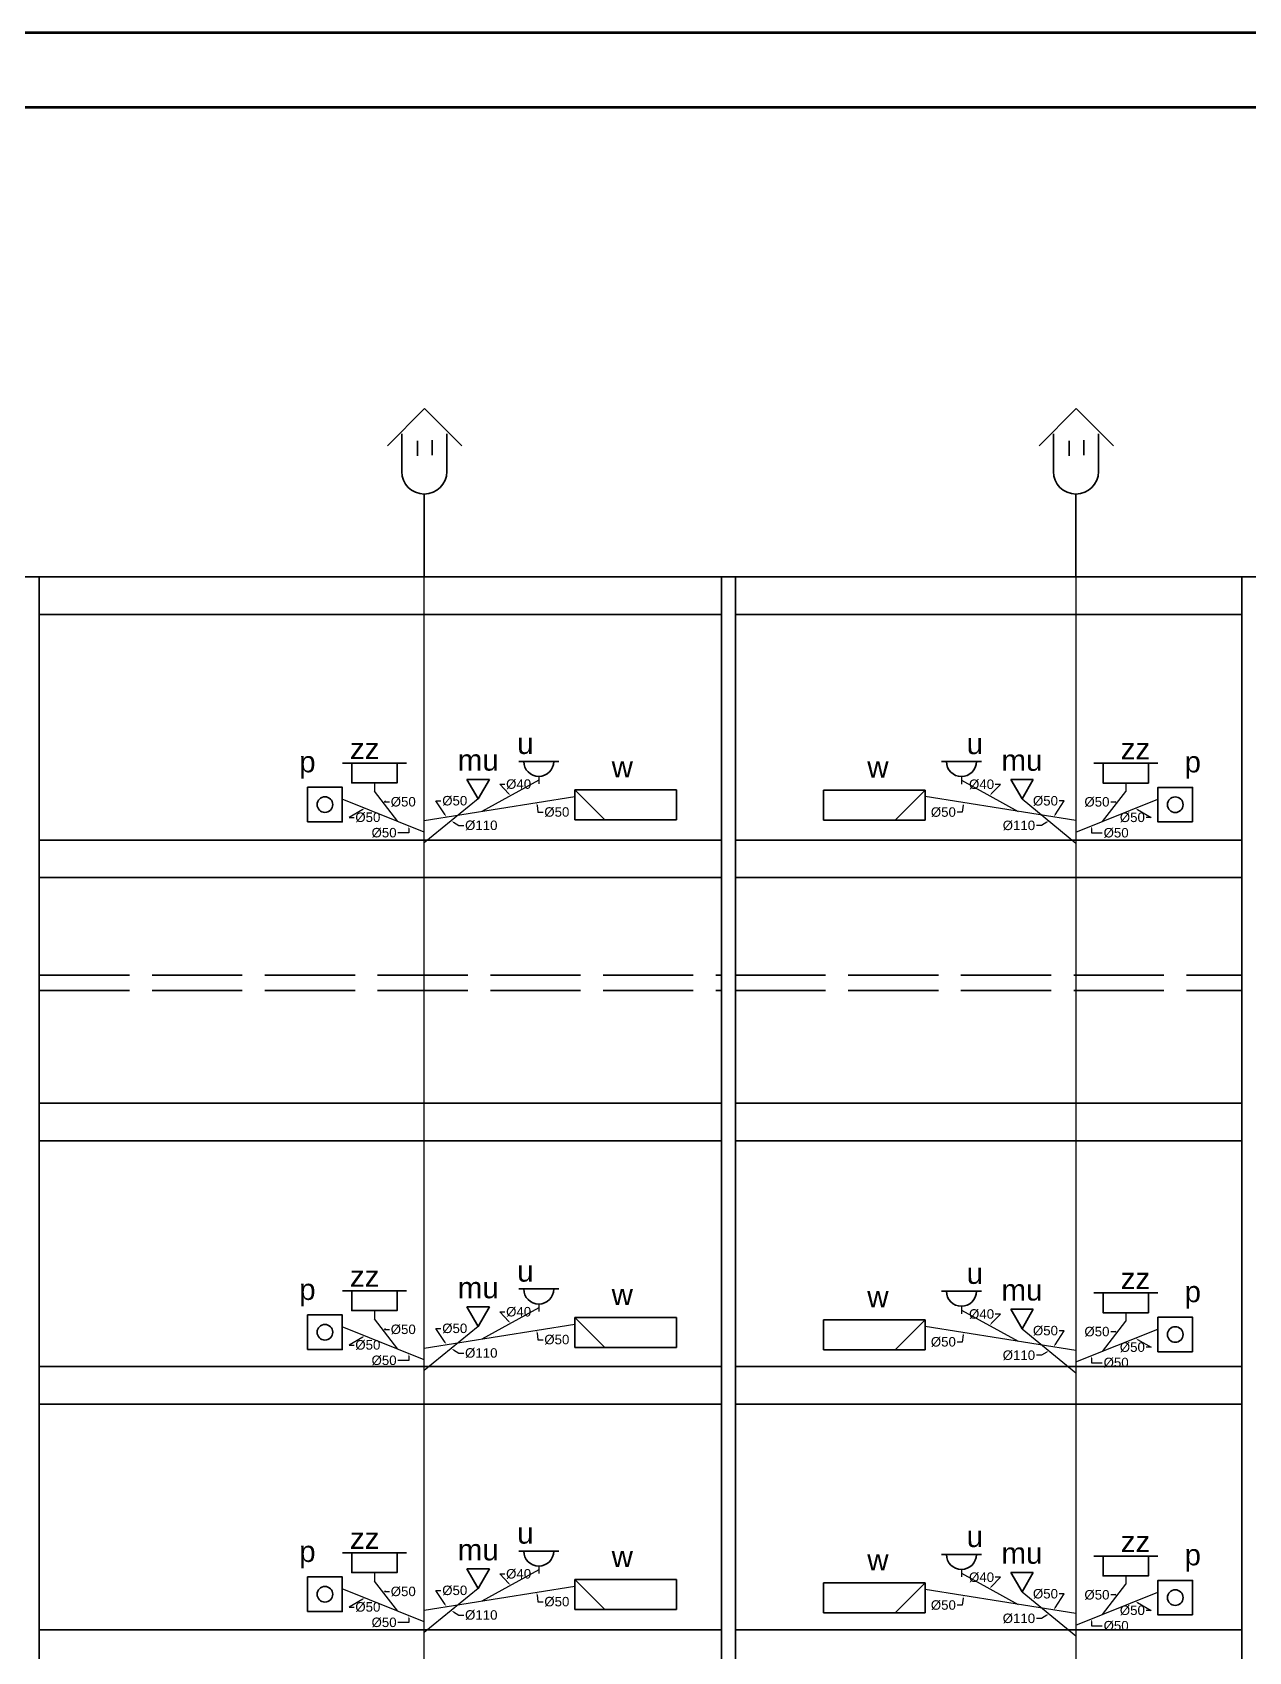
# Model space of a CAD drawing. Header units: millimetres. Extents: x 135 to 13042, y 991 to 8969.
# Drawn here: x 2592.5 to 2754.3, y 1195.7 to 1411 of the extents above; entities that cross this region are included whole.
import ezdxf
from ezdxf import colors
from ezdxf.entities.mleader import LeaderData, LeaderLine
from ezdxf.math import Vec2, Vec3

# ---------------------------------------------------------------- set-up
doc = ezdxf.new("R2010")
doc.units = ezdxf.units.MM
doc.linetypes.add('ACAD_ISO02W100', pattern=[15, 12, -3])
doc.layers.add('kanalizacja', color=7, linetype='Continuous', true_color=0xb06239)
doc.styles.add('numery działek', font='arial.ttf', dxfattribs={"height": 15})
doc.styles.get("Standard").update_dxf_attribs({"font": 'arial.ttf'})

msp = doc.modelspace()

# ---------------------------------------------------------------- linework, layer by layer
at = {"linetype": 'ByBlock', "lineweight": 70}
msp.add_line((3261.23, 1400.99), (2191.23, 1400.99), dxfattribs=at)
at = {"linetype": 'ByBlock', "lineweight": 35}
for p, q in [((2639.69, 1356.03), (2644.64, 1360.98)), ((2644.64, 1360.98), (2649.59, 1356.03)), ((2726.38, 1356.03), (2731.32, 1360.98)), ((2731.32, 1360.98), (2736.27, 1356.03)), ((2641.59, 1352.6), (2641.59, 1357.6)), ((2643.69, 1356.7), (2643.69, 1354.68)), ((2645.65, 1356.75), (2645.65, 1354.76)), ((2647.59, 1352.6), (2647.59, 1357.6)), ((2728.28, 1352.6), (2728.28, 1357.6)), ((2730.38, 1356.7), (2730.38, 1354.68)), ((2732.34, 1356.75), (2732.34, 1354.76)), ((2734.28, 1352.6), (2734.28, 1357.6)), ((2644.59, 1338.6), (2644.59, 1349.6)), ((2731.28, 1338.6), (2731.28, 1349.6)), ((2684.13, 1102.75), (2684.13, 1338.6)), ((2753.33, 1102.75), (2753.33, 1338.6)), ((2678.15, 1236.11), (2678.15, 1240.11)), ((2678.15, 1201.26), (2678.15, 1205.26))]:
    msp.add_line(p, q, dxfattribs=at)
at = {"lineweight": 35}
for p, q in [((2325.14, 1338.6), (3211.55, 1338.6)), ((2593.38, 1333.6), (2684.13, 1333.6)), ((2685.98, 1333.6), (2753.33, 1333.6)), ((2634.95, 1313.83), (2633.7, 1313.83)), ((2640.97, 1313.83), (2642.22, 1313.83)), ((2662.49, 1314.06), (2657.16, 1314.06)), ((2713.38, 1314.04), (2718.71, 1314.04)), ((2734.9, 1313.82), (2733.65, 1313.82)), ((2740.92, 1313.82), (2742.17, 1313.82)), ((2653.26, 1311.67), (2650.26, 1311.67)), ((2650.26, 1311.67), (2651.76, 1309.07)), ((2651.76, 1309.07), (2653.26, 1311.67)), ((2722.61, 1311.66), (2725.61, 1311.66)), ((2724.11, 1309.06), (2722.61, 1311.66)), ((2725.61, 1311.66), (2724.11, 1309.06)), ((2664.62, 1306.27), (2664.62, 1310.27)), ((2664.62, 1310.27), (2678.15, 1310.27)), ((2664.62, 1310.27), (2668.62, 1306.27)), ((2678.15, 1310.27), (2678.15, 1306.27)), ((2711.24, 1310.25), (2697.72, 1310.25)), ((2697.72, 1310.25), (2697.72, 1306.25)), ((2711.24, 1310.25), (2707.24, 1306.25)), ((2711.24, 1306.25), (2711.24, 1310.25)), ((2678.15, 1306.27), (2664.62, 1306.27)), ((2697.72, 1306.25), (2711.24, 1306.25)), ((2593.38, 1303.6), (2684.13, 1303.6)), ((2685.98, 1303.6), (2753.33, 1303.6)), ((2593.38, 1298.6), (2684.13, 1298.6)), ((2685.98, 1298.6), (2753.33, 1298.6)), ((2593.38, 1268.6), (2684.13, 1268.6)), ((2685.98, 1268.6), (2753.33, 1268.6)), ((2593.38, 1263.6), (2684.13, 1263.6)), ((2685.98, 1263.6), (2753.33, 1263.6)), ((2634.95, 1243.67), (2633.7, 1243.67)), ((2640.97, 1243.67), (2642.22, 1243.67)), ((2662.49, 1243.9), (2657.16, 1243.9)), ((2713.38, 1243.6), (2718.71, 1243.6)), ((2734.9, 1243.37), (2733.65, 1243.37)), ((2740.92, 1243.37), (2742.17, 1243.37)), ((2653.26, 1241.51), (2650.26, 1241.51)), ((2650.26, 1241.51), (2651.76, 1238.91)), ((2651.76, 1238.91), (2653.26, 1241.51)), ((2722.61, 1241.21), (2725.61, 1241.21)), ((2724.11, 1238.62), (2722.61, 1241.21)), ((2725.61, 1241.21), (2724.11, 1238.62)), ((2664.62, 1236.11), (2664.62, 1240.11)), ((2664.62, 1240.11), (2678.15, 1240.11)), ((2664.62, 1240.11), (2668.62, 1236.11)), ((2711.24, 1239.81), (2697.72, 1239.81)), ((2697.72, 1239.81), (2697.72, 1235.81)), ((2711.24, 1239.81), (2707.24, 1235.81)), ((2711.24, 1235.81), (2711.24, 1239.81)), ((2678.15, 1236.11), (2664.62, 1236.11)), ((2697.72, 1235.81), (2711.24, 1235.81)), ((2593.38, 1233.6), (2684.13, 1233.6)), ((2685.98, 1233.6), (2753.33, 1233.6)), ((2593.38, 1228.6), (2684.13, 1228.6)), ((2685.98, 1228.6), (2753.33, 1228.6)), ((2634.95, 1208.83), (2633.7, 1208.83)), ((2640.97, 1208.83), (2642.22, 1208.83)), ((2662.49, 1209.05), (2657.16, 1209.05)), ((2713.38, 1208.61), (2718.71, 1208.61)), ((2734.9, 1208.38), (2733.65, 1208.38)), ((2740.92, 1208.38), (2742.17, 1208.38)), ((2653.26, 1206.67), (2650.26, 1206.67)), ((2650.26, 1206.67), (2651.76, 1204.07)), ((2651.76, 1204.07), (2653.26, 1206.67)), ((2722.61, 1206.22), (2725.61, 1206.22)), ((2724.11, 1203.62), (2722.61, 1206.22)), ((2725.61, 1206.22), (2724.11, 1203.62)), ((2664.62, 1201.26), (2664.62, 1205.26)), ((2664.62, 1205.26), (2678.15, 1205.26)), ((2664.62, 1205.26), (2668.62, 1201.26)), ((2711.24, 1204.82), (2697.72, 1204.82)), ((2697.72, 1204.82), (2697.72, 1200.82)), ((2711.24, 1204.82), (2707.24, 1200.82)), ((2711.24, 1200.82), (2711.24, 1204.82)), ((2678.15, 1201.26), (2664.62, 1201.26)), ((2697.72, 1200.82), (2711.24, 1200.82)), ((2593.38, 1198.6), (2684.13, 1198.6)), ((2685.98, 1198.6), (2753.33, 1198.6))]:
    msp.add_line(p, q, dxfattribs=at)
at = {"linetype": 'ACAD_ISO02W100', "lineweight": 35}
for p, q in [((2593.38, 1285.65), (2684.13, 1285.65)), ((2685.98, 1285.65), (2753.33, 1285.65)), ((2593.38, 1283.6), (2684.13, 1283.6)), ((2685.98, 1283.6), (2753.33, 1283.6))]:
    msp.add_line(p, q, dxfattribs=at)
at = {"linetype": 'ByBlock', "lineweight": 70}
msp.add_lwpolyline([(2171.23, 990.99), (2171.23, 1410.99), (3271.23, 1410.99), (3271.23, 990.99), (2171.23, 990.99)], dxfattribs=at)
at = {"lineweight": 35}
for points in [[(2593.38, 1102.75), (2593.38, 1193.6), (2593.38, 1198.6), (2593.38, 1228.6), (2593.38, 1233.6), (2593.38, 1263.6), (2593.38, 1268.6), (2593.38, 1298.6), (2593.38, 1303.6), (2593.38, 1333.6), (2593.38, 1338.6)], [(2685.98, 1102.75), (2685.98, 1193.6), (2685.98, 1198.6), (2685.98, 1228.6), (2685.98, 1233.6), (2685.98, 1263.6), (2685.98, 1268.6), (2685.98, 1298.6), (2685.98, 1303.6), (2685.98, 1333.6), (2685.98, 1338.6)]]:
    msp.add_lwpolyline(points, dxfattribs=at)
for points in [[(2640.97, 1313.83), (2634.95, 1313.83), (2634.95, 1311.2), (2640.97, 1311.2)], [(2734.9, 1313.82), (2740.92, 1313.82), (2740.92, 1311.18), (2734.9, 1311.18)], [(2629.08, 1306.01), (2633.68, 1306.01), (2633.68, 1310.61), (2629.08, 1310.61)], [(2746.79, 1306), (2742.19, 1306), (2742.19, 1310.59), (2746.79, 1310.59)], [(2640.97, 1243.67), (2634.95, 1243.67), (2634.95, 1241.04), (2640.97, 1241.04)], [(2734.9, 1243.37), (2740.92, 1243.37), (2740.92, 1240.74), (2734.9, 1240.74)], [(2629.08, 1235.85), (2633.68, 1235.85), (2633.68, 1240.45), (2629.08, 1240.45)], [(2746.79, 1235.56), (2742.19, 1235.56), (2742.19, 1240.15), (2746.79, 1240.15)], [(2640.97, 1208.83), (2634.95, 1208.83), (2634.95, 1206.2), (2640.97, 1206.2)], [(2734.9, 1208.38), (2740.92, 1208.38), (2740.92, 1205.75), (2734.9, 1205.75)], [(2629.08, 1201.01), (2633.68, 1201.01), (2633.68, 1205.61), (2629.08, 1205.61)], [(2746.79, 1200.56), (2742.19, 1200.56), (2742.19, 1205.16), (2746.79, 1205.16)]]:
    msp.add_lwpolyline(points, close=True, dxfattribs=at)
for centre in [(2631.38, 1308.31), (2744.49, 1308.3), (2631.38, 1238.15), (2744.49, 1237.85), (2631.38, 1203.31), (2744.49, 1202.86)]:
    msp.add_circle(centre, 1.04, dxfattribs=at)
at = {"linetype": 'ByBlock', "lineweight": 35}
for centre in [(2644.59, 1352.6), (2731.28, 1352.6)]:
    msp.add_arc(centre, 3, 180, 0, dxfattribs=at)
at = {"lineweight": 35}
for centre in [(2659.82, 1314.06), (2716.05, 1314.04), (2659.82, 1243.9), (2716.05, 1243.6), (2659.82, 1209.05), (2716.05, 1208.61)]:
    msp.add_arc(centre, 2, 180, 0, dxfattribs=at)
at = {"layer": 'kanalizacja', "linetype": 'ByBlock', "lineweight": 25}
msp.add_line((2644.59, 1160.07), (2644.59, 1338.6), dxfattribs=at)
at = {"layer": 'kanalizacja', "lineweight": 25}
for p, q in [((2731.28, 1338.6), (2731.28, 1160.07)), ((2659.82, 1311.56), (2652.26, 1307.41)), ((2659.82, 1312.06), (2659.82, 1311.06)), ((2716.05, 1312.04), (2716.05, 1311.04)), ((2716.05, 1311.54), (2723.61, 1307.4)), ((2637.96, 1311.2), (2637.96, 1310.08)), ((2641.07, 1306.06), (2637.96, 1310.08)), ((2644.59, 1306.19), (2664.62, 1309.38)), ((2731.28, 1306.18), (2711.24, 1309.37)), ((2734.8, 1306.05), (2737.91, 1310.06)), ((2737.91, 1311.18), (2737.91, 1310.06)), ((2644.59, 1304.65), (2633.68, 1309.03)), ((2651.76, 1309.07), (2644.59, 1303.21)), ((2724.11, 1309.06), (2731.28, 1303.2)), ((2731.28, 1304.64), (2742.19, 1309.02)), ((2637.96, 1241.04), (2637.96, 1239.92)), ((2659.82, 1241.4), (2652.26, 1237.25)), ((2659.82, 1241.9), (2659.82, 1240.9)), ((2716.05, 1241.6), (2716.05, 1240.6)), ((2716.05, 1241.1), (2723.61, 1236.95)), ((2737.91, 1240.74), (2737.91, 1239.62)), ((2644.59, 1234.49), (2633.68, 1238.87)), ((2641.07, 1235.91), (2637.96, 1239.92)), ((2644.59, 1236.03), (2664.62, 1239.22)), ((2651.76, 1238.91), (2644.59, 1233.06)), ((2731.28, 1235.74), (2711.24, 1238.92)), ((2724.11, 1238.62), (2731.28, 1232.76)), ((2731.28, 1234.2), (2742.19, 1238.58)), ((2734.8, 1235.61), (2737.91, 1239.62)), ((2637.96, 1206.2), (2637.96, 1205.07)), ((2659.82, 1206.55), (2652.26, 1202.41)), ((2659.82, 1207.05), (2659.82, 1206.05)), ((2716.05, 1206.61), (2716.05, 1205.61)), ((2716.05, 1206.11), (2723.61, 1201.96)), ((2737.91, 1205.75), (2737.91, 1204.63)), ((2644.59, 1199.65), (2633.68, 1204.03)), ((2641.07, 1201.06), (2637.96, 1205.07)), ((2644.59, 1201.19), (2664.62, 1204.38)), ((2651.76, 1204.07), (2644.59, 1198.21)), ((2731.28, 1200.74), (2711.24, 1203.93)), ((2724.11, 1203.62), (2731.28, 1197.76)), ((2734.8, 1200.61), (2737.91, 1204.63)), ((2731.28, 1199.2), (2742.19, 1203.58))]:
    msp.add_line(p, q, dxfattribs=at)

# ---------------------------------------------------------------- texts
at = {"lineweight": 35, "style": 'numery działek'}
for s, insert, char_height, attachment_point in [('zz', (2638.63, 1317.17), 2.812, 3), ('u', (2659.13, 1317.85), 2.81, 3), ('u', (2716.74, 1317.83), 2.81, 1), ('zz', (2737.24, 1317.15), 2.812, 1), ('p', (2630.14, 1315.41), 2.81, 3), ('mu', (2654.5, 1315.64), 2.812, 3), ('w', (2672.35, 1314.73), 2.81, 3), ('w', (2703.52, 1314.72), 2.81, 1), ('mu', (2721.37, 1315.62), 2.812, 1), ('p', (2745.73, 1315.4), 2.81, 1), ('u', (2659.13, 1247.69), 2.81, 3), ('u', (2716.74, 1247.39), 2.81, 1), ('p', (2630.14, 1245.25), 2.81, 3), ('zz', (2638.63, 1247.01), 2.812, 3), ('mu', (2654.5, 1245.48), 2.812, 3), ('mu', (2721.37, 1245.18), 2.812, 1), ('zz', (2737.24, 1246.71), 2.812, 1), ('w', (2672.35, 1244.57), 2.81, 3), ('w', (2703.52, 1244.27), 2.81, 1), ('p', (2745.73, 1244.95), 2.81, 1), ('zz', (2638.63, 1212.16), 2.812, 3), ('u', (2659.13, 1212.85), 2.81, 3), ('u', (2716.74, 1212.4), 2.81, 1), ('zz', (2737.24, 1211.72), 2.812, 1), ('p', (2630.14, 1210.41), 2.81, 3), ('mu', (2654.5, 1210.63), 2.812, 3), ('w', (2672.35, 1209.73), 2.81, 3), ('w', (2703.52, 1209.28), 2.81, 1), ('mu', (2721.37, 1210.18), 2.812, 1), ('p', (2745.73, 1209.96), 2.81, 1)]:
    msp.add_mtext_dynamic_manual_height_columns(s, width=28.3408, gutter_width=75, heights=[0], dxfattribs=dict(at, insert=insert, char_height=char_height, attachment_point=attachment_point))

# ---------------------------------------------------------------- leaders
at = {"linetype": 'ACAD_ISO02W100', "lineweight": 35}
ml = msp.add_multileader_mtext('Standard', dxfattribs=at)
ml.set_content('%%C40', color=256)
ml.set_leader_properties()
ml.build(insert=Vec2(0, 0))
ml.multileader.update_dxf_attribs({"arrow_head_size": 0.337})
ctx = ml.context
ctx.base_point, ctx.char_height, ctx.arrow_head_size, ctx.landing_gap_size, ctx.plane_origin = Vec3(2655.31, 1311.01), 1.262, 0.337, 0.168, Vec3(2656.08, 1309.51)
notes = []
notes.append((ctx, [(0, (1, 1, 0), (2654.64, 1311.01), (1, 0), 0.673, [(0, [(2656.08, 1309.51)], 0, [])])]))
ctx.mtext.insert, ctx.mtext.flow_direction = Vec3(2655.48, 1311.67), 5
ml = msp.add_multileader_mtext('Standard', dxfattribs=at)
ml.set_content('%%C40', color=256)
ml.set_leader_properties()
ml.build(insert=Vec2(0, 0))
ml.multileader.update_dxf_attribs({"arrow_head_size": 0.337})
ctx = ml.context
ctx.base_point, ctx.char_height, ctx.arrow_head_size, ctx.landing_gap_size, ctx.plane_origin = Vec3(2717.04, 1310.99), 1.262, 0.337, 0.168, Vec3(2719.79, 1309.49)
ctx.text_align_type = 2
notes.append((ctx, [(0, (1, 1, 0), (2721.23, 1310.99), (-1, 0), 0.673, [(0, [(2719.79, 1309.49)], 0, [])])]))
ctx.mtext.insert, ctx.mtext.alignment, ctx.mtext.flow_direction = Vec3(2720.39, 1311.65), 3, 5
ml = msp.add_multileader_mtext('Standard', dxfattribs=at)
ml.set_content('%%C50', color=256)
ml.set_leader_properties()
ml.build(insert=Vec2(0, 0))
ml.multileader.update_dxf_attribs({"arrow_head_size": 0.337})
ctx = ml.context
ctx.base_point, ctx.char_height, ctx.arrow_head_size, ctx.landing_gap_size, ctx.plane_origin = Vec3(2639.96, 1308.67), 1.262, 0.337, 0.168, Vec3(2639.13, 1308.57)
notes.append((ctx, [(0, (1, 1, 0), (2639.29, 1308.67), (1, 0), 0.673, [(0, [(2639.13, 1308.57)], 0, [])])]))
ctx.mtext.insert, ctx.mtext.flow_direction = Vec3(2640.13, 1309.32), 5
ml = msp.add_multileader_mtext('Standard', dxfattribs=at)
ml.set_content('%%C50', color=256)
ml.set_leader_properties()
ml.build(insert=Vec2(0, 0))
ml.multileader.update_dxf_attribs({"arrow_head_size": 0.337})
ctx = ml.context
ctx.base_point, ctx.char_height, ctx.arrow_head_size, ctx.landing_gap_size, ctx.plane_origin = Vec3(2646.81, 1308.8), 1.262, 0.337, 0.168, Vec3(2647.56, 1306.66)
notes.append((ctx, [(0, (1, 1, 0), (2646.14, 1308.8), (1, 0), 0.673, [(0, [(2647.56, 1306.66)], 0, [])])]))
ctx.mtext.insert, ctx.mtext.flow_direction = Vec3(2646.98, 1309.46), 5
ml = msp.add_multileader_mtext('Standard', dxfattribs=at)
ml.set_content('%%C50', color=256)
ml.set_leader_properties()
ml.build(insert=Vec2(0, 0))
ml.multileader.update_dxf_attribs({"arrow_head_size": 0.337})
ctx = ml.context
ctx.base_point, ctx.char_height, ctx.arrow_head_size, ctx.landing_gap_size, ctx.plane_origin = Vec3(2725.55, 1308.79), 1.262, 0.337, 0.168, Vec3(2728.31, 1306.65)
ctx.text_align_type = 2
notes.append((ctx, [(0, (1, 1, 0), (2729.73, 1308.79), (-1, 0), 0.673, [(0, [(2728.31, 1306.65)], 0, [])])]))
ctx.mtext.insert, ctx.mtext.alignment, ctx.mtext.flow_direction = Vec3(2728.89, 1309.45), 3, 5
ml = msp.add_multileader_mtext('Standard', dxfattribs=at)
ml.set_content('%%C50', color=256)
ml.set_leader_properties()
ml.build(insert=Vec2(0, 0))
ml.multileader.update_dxf_attribs({"arrow_head_size": 0.337})
ctx = ml.context
ctx.base_point, ctx.char_height, ctx.arrow_head_size, ctx.landing_gap_size, ctx.plane_origin = Vec3(2732.39, 1308.65), 1.262, 0.337, 0.168, Vec3(2736.74, 1308.56)
ctx.text_align_type = 2
notes.append((ctx, [(0, (1, 1, 0), (2736.58, 1308.65), (-1, 0), 0.673, [(0, [(2736.74, 1308.56)], 0, [])])]))
ctx.mtext.insert, ctx.mtext.alignment, ctx.mtext.flow_direction = Vec3(2735.74, 1309.31), 3, 5
ml = msp.add_multileader_mtext('Standard', dxfattribs=at)
ml.set_content('%%C50', color=256)
ml.set_leader_properties()
ml.build(insert=Vec2(0, 0))
ml.multileader.update_dxf_attribs({"arrow_head_size": 0.337})
ctx = ml.context
ctx.base_point, ctx.char_height, ctx.arrow_head_size, ctx.landing_gap_size, ctx.plane_origin = Vec3(2635.25, 1306.6), 1.262, 0.337, 0.168, Vec3(2636.69, 1307.82)
notes.append((ctx, [(0, (1, 1, 0), (2634.58, 1306.6), (1, 0), 0.673, [(0, [(2636.69, 1307.82)], 0, [])])]))
ctx.mtext.insert, ctx.mtext.flow_direction = Vec3(2635.42, 1307.26), 5
ml = msp.add_multileader_mtext('Standard', dxfattribs=at)
ml.set_content('%%C50', color=256)
ml.set_leader_properties()
ml.build(insert=Vec2(0, 0))
ml.multileader.update_dxf_attribs({"arrow_head_size": 0.337})
ctx = ml.context
ctx.base_point, ctx.char_height, ctx.arrow_head_size, ctx.landing_gap_size, ctx.plane_origin = Vec3(2660.39, 1307.31), 1.262, 0.337, 0.168, Vec3(2659.56, 1308.57)
notes.append((ctx, [(0, (1, 1, 0), (2659.72, 1307.31), (1, 0), 0.673, [(0, [(2659.56, 1308.57)], 0, [])])]))
ctx.mtext.insert, ctx.mtext.flow_direction = Vec3(2660.56, 1307.96), 5
ml = msp.add_multileader_mtext('Standard', dxfattribs=at)
ml.set_content('%%C50', color=256)
ml.set_leader_properties()
ml.build(insert=Vec2(0, 0))
ml.multileader.update_dxf_attribs({"arrow_head_size": 0.337})
ctx = ml.context
ctx.base_point, ctx.char_height, ctx.arrow_head_size, ctx.landing_gap_size, ctx.plane_origin = Vec3(2711.96, 1307.29), 1.262, 0.337, 0.168, Vec3(2716.31, 1308.56)
ctx.text_align_type = 2
notes.append((ctx, [(0, (1, 1, 0), (2716.15, 1307.29), (-1, 0), 0.673, [(0, [(2716.31, 1308.56)], 0, [])])]))
ctx.mtext.insert, ctx.mtext.alignment, ctx.mtext.flow_direction = Vec3(2715.31, 1307.95), 3, 5
ml = msp.add_multileader_mtext('Standard', dxfattribs=at)
ml.set_content('%%C50', color=256)
ml.set_leader_properties()
ml.build(insert=Vec2(0, 0))
ml.multileader.update_dxf_attribs({"arrow_head_size": 0.337})
ctx = ml.context
ctx.base_point, ctx.char_height, ctx.arrow_head_size, ctx.landing_gap_size, ctx.plane_origin = Vec3(2737.1, 1306.59), 1.262, 0.337, 0.168, Vec3(2739.18, 1307.81)
ctx.text_align_type = 2
notes.append((ctx, [(0, (1, 1, 0), (2741.29, 1306.59), (-1, 0), 0.673, [(0, [(2739.18, 1307.81)], 0, [])])]))
ctx.mtext.insert, ctx.mtext.alignment, ctx.mtext.flow_direction = Vec3(2740.45, 1307.25), 3, 5
ml = msp.add_multileader_mtext('Standard', dxfattribs=at)
ml.set_content('%%C50', color=256)
ml.set_leader_properties()
ml.build(insert=Vec2(0, 0))
ml.multileader.update_dxf_attribs({"arrow_head_size": 0.337})
ctx = ml.context
ctx.base_point, ctx.char_height, ctx.arrow_head_size, ctx.landing_gap_size, ctx.plane_origin = Vec3(2637.56, 1304.56), 1.262, 0.337, 0.168, Vec3(2642.54, 1305.47)
ctx.text_align_type = 2
notes.append((ctx, [(1, (1, 1, 0), (2642.54, 1304.56), (-1, 0), 1.46, [(0, [(2642.54, 1305.47)], 0, [])])]))
ctx.mtext.insert, ctx.mtext.alignment, ctx.mtext.flow_direction = Vec3(2640.91, 1305.21), 3, 5
ml = msp.add_multileader_mtext('Standard', dxfattribs=at)
ml.set_content('%%C110', color=256)
ml.set_leader_properties()
ml.build(insert=Vec2(0, 0))
ml.multileader.update_dxf_attribs({"arrow_head_size": 0.337})
ctx = ml.context
ctx.base_point, ctx.char_height, ctx.arrow_head_size, ctx.landing_gap_size, ctx.plane_origin = Vec3(2649.85, 1305.53), 1.262, 0.337, 0.168, Vec3(2648.17, 1306.14)
notes.append((ctx, [(0, (1, 1, 0), (2649.18, 1305.53), (1, 0), 0.673, [(0, [(2648.17, 1306.14)], 0, [])])]))
ctx.mtext.insert, ctx.mtext.flow_direction = Vec3(2650.02, 1306.19), 5
ml = msp.add_multileader_mtext('Standard', dxfattribs=at)
ml.set_content('%%C110', color=256)
ml.set_leader_properties()
ml.build(insert=Vec2(0, 0))
ml.multileader.update_dxf_attribs({"arrow_head_size": 0.337})
ctx = ml.context
ctx.base_point, ctx.char_height, ctx.arrow_head_size, ctx.landing_gap_size, ctx.plane_origin = Vec3(2721.52, 1305.52), 1.262, 0.337, 0.168, Vec3(2727.69, 1306.13)
ctx.text_align_type = 2
notes.append((ctx, [(0, (1, 1, 0), (2726.69, 1305.52), (-1, 0), 0.673, [(0, [(2727.69, 1306.13)], 0, [])])]))
ctx.mtext.insert, ctx.mtext.alignment, ctx.mtext.flow_direction = Vec3(2725.85, 1306.18), 3, 5
ml = msp.add_multileader_mtext('Standard', dxfattribs=at)
ml.set_content('%%C50', color=256)
ml.set_leader_properties()
ml.build(insert=Vec2(0, 0))
ml.multileader.update_dxf_attribs({"arrow_head_size": 0.337})
ctx = ml.context
ctx.base_point, ctx.char_height, ctx.arrow_head_size, ctx.landing_gap_size, ctx.plane_origin = Vec3(2734.79, 1304.54), 1.262, 0.337, 0.168, Vec3(2733.33, 1305.46)
notes.append((ctx, [(1, (1, 1, 0), (2733.33, 1304.54), (1, 0), 1.46, [(0, [(2733.33, 1305.46)], 0, [])])]))
ctx.mtext.insert, ctx.mtext.flow_direction = Vec3(2734.96, 1305.2), 5
ml = msp.add_multileader_mtext('Standard', dxfattribs=at)
ml.set_content('%%C40', color=256)
ml.set_leader_properties()
ml.build(insert=Vec2(0, 0))
ml.multileader.update_dxf_attribs({"arrow_head_size": 0.337})
ctx = ml.context
ctx.base_point, ctx.char_height, ctx.arrow_head_size, ctx.landing_gap_size, ctx.plane_origin = Vec3(2655.31, 1240.85), 1.262, 0.337, 0.168, Vec3(2656.08, 1239.35)
notes.append((ctx, [(0, (1, 1, 0), (2654.64, 1240.85), (1, 0), 0.673, [(0, [(2656.08, 1239.35)], 0, [])])]))
ctx.mtext.insert, ctx.mtext.flow_direction = Vec3(2655.48, 1241.51), 5
ml = msp.add_multileader_mtext('Standard', dxfattribs=at)
ml.set_content('%%C40', color=256)
ml.set_leader_properties()
ml.build(insert=Vec2(0, 0))
ml.multileader.update_dxf_attribs({"arrow_head_size": 0.337})
ctx = ml.context
ctx.base_point, ctx.char_height, ctx.arrow_head_size, ctx.landing_gap_size, ctx.plane_origin = Vec3(2717.04, 1240.55), 1.262, 0.337, 0.168, Vec3(2719.79, 1239.05)
ctx.text_align_type = 2
notes.append((ctx, [(0, (1, 1, 0), (2721.23, 1240.55), (-1, 0), 0.673, [(0, [(2719.79, 1239.05)], 0, [])])]))
ctx.mtext.insert, ctx.mtext.alignment, ctx.mtext.flow_direction = Vec3(2720.39, 1241.21), 3, 5
ml = msp.add_multileader_mtext('Standard', dxfattribs=at)
ml.set_content('%%C50', color=256)
ml.set_leader_properties()
ml.build(insert=Vec2(0, 0))
ml.multileader.update_dxf_attribs({"arrow_head_size": 0.337})
ctx = ml.context
ctx.base_point, ctx.char_height, ctx.arrow_head_size, ctx.landing_gap_size, ctx.plane_origin = Vec3(2639.96, 1238.51), 1.262, 0.337, 0.168, Vec3(2639.13, 1238.41)
notes.append((ctx, [(0, (1, 1, 0), (2639.29, 1238.51), (1, 0), 0.673, [(0, [(2639.13, 1238.41)], 0, [])])]))
ctx.mtext.insert, ctx.mtext.flow_direction = Vec3(2640.13, 1239.17), 5
ml = msp.add_multileader_mtext('Standard', dxfattribs=at)
ml.set_content('%%C50', color=256)
ml.set_leader_properties()
ml.build(insert=Vec2(0, 0))
ml.multileader.update_dxf_attribs({"arrow_head_size": 0.337})
ctx = ml.context
ctx.base_point, ctx.char_height, ctx.arrow_head_size, ctx.landing_gap_size, ctx.plane_origin = Vec3(2646.81, 1238.64), 1.262, 0.337, 0.168, Vec3(2647.56, 1236.51)
notes.append((ctx, [(0, (1, 1, 0), (2646.14, 1238.64), (1, 0), 0.673, [(0, [(2647.56, 1236.51)], 0, [])])]))
ctx.mtext.insert, ctx.mtext.flow_direction = Vec3(2646.98, 1239.3), 5
ml = msp.add_multileader_mtext('Standard', dxfattribs=at)
ml.set_content('%%C50', color=256)
ml.set_leader_properties()
ml.build(insert=Vec2(0, 0))
ml.multileader.update_dxf_attribs({"arrow_head_size": 0.337})
ctx = ml.context
ctx.base_point, ctx.char_height, ctx.arrow_head_size, ctx.landing_gap_size, ctx.plane_origin = Vec3(2660.39, 1237.15), 1.262, 0.337, 0.168, Vec3(2659.56, 1238.41)
notes.append((ctx, [(0, (1, 1, 0), (2659.72, 1237.15), (1, 0), 0.673, [(0, [(2659.56, 1238.41)], 0, [])])]))
ctx.mtext.insert, ctx.mtext.flow_direction = Vec3(2660.56, 1237.81), 5
ml = msp.add_multileader_mtext('Standard', dxfattribs=at)
ml.set_content('%%C50', color=256)
ml.set_leader_properties()
ml.build(insert=Vec2(0, 0))
ml.multileader.update_dxf_attribs({"arrow_head_size": 0.337})
ctx = ml.context
ctx.base_point, ctx.char_height, ctx.arrow_head_size, ctx.landing_gap_size, ctx.plane_origin = Vec3(2711.96, 1236.85), 1.262, 0.337, 0.168, Vec3(2716.31, 1238.12)
ctx.text_align_type = 2
notes.append((ctx, [(0, (1, 1, 0), (2716.15, 1236.85), (-1, 0), 0.673, [(0, [(2716.31, 1238.12)], 0, [])])]))
ctx.mtext.insert, ctx.mtext.alignment, ctx.mtext.flow_direction = Vec3(2715.31, 1237.51), 3, 5
ml = msp.add_multileader_mtext('Standard', dxfattribs=at)
ml.set_content('%%C50', color=256)
ml.set_leader_properties()
ml.build(insert=Vec2(0, 0))
ml.multileader.update_dxf_attribs({"arrow_head_size": 0.337})
ctx = ml.context
ctx.base_point, ctx.char_height, ctx.arrow_head_size, ctx.landing_gap_size, ctx.plane_origin = Vec3(2725.55, 1238.35), 1.262, 0.337, 0.168, Vec3(2728.31, 1236.21)
ctx.text_align_type = 2
notes.append((ctx, [(0, (1, 1, 0), (2729.73, 1238.35), (-1, 0), 0.673, [(0, [(2728.31, 1236.21)], 0, [])])]))
ctx.mtext.insert, ctx.mtext.alignment, ctx.mtext.flow_direction = Vec3(2728.89, 1239), 3, 5
ml = msp.add_multileader_mtext('Standard', dxfattribs=at)
ml.set_content('%%C50', color=256)
ml.set_leader_properties()
ml.build(insert=Vec2(0, 0))
ml.multileader.update_dxf_attribs({"arrow_head_size": 0.337})
ctx = ml.context
ctx.base_point, ctx.char_height, ctx.arrow_head_size, ctx.landing_gap_size, ctx.plane_origin = Vec3(2732.39, 1238.21), 1.262, 0.337, 0.168, Vec3(2736.74, 1238.12)
ctx.text_align_type = 2
notes.append((ctx, [(0, (1, 1, 0), (2736.58, 1238.21), (-1, 0), 0.673, [(0, [(2736.74, 1238.12)], 0, [])])]))
ctx.mtext.insert, ctx.mtext.alignment, ctx.mtext.flow_direction = Vec3(2735.74, 1238.87), 3, 5
ml = msp.add_multileader_mtext('Standard', dxfattribs=at)
ml.set_content('%%C50', color=256)
ml.set_leader_properties()
ml.build(insert=Vec2(0, 0))
ml.multileader.update_dxf_attribs({"arrow_head_size": 0.337})
ctx = ml.context
ctx.base_point, ctx.char_height, ctx.arrow_head_size, ctx.landing_gap_size, ctx.plane_origin = Vec3(2635.25, 1236.45), 1.262, 0.337, 0.168, Vec3(2636.69, 1237.66)
notes.append((ctx, [(0, (1, 1, 0), (2634.58, 1236.45), (1, 0), 0.673, [(0, [(2636.69, 1237.66)], 0, [])])]))
ctx.mtext.insert, ctx.mtext.flow_direction = Vec3(2635.42, 1237.1), 5
ml = msp.add_multileader_mtext('Standard', dxfattribs=at)
ml.set_content('%%C110', color=256)
ml.set_leader_properties()
ml.build(insert=Vec2(0, 0))
ml.multileader.update_dxf_attribs({"arrow_head_size": 0.337})
ctx = ml.context
ctx.base_point, ctx.char_height, ctx.arrow_head_size, ctx.landing_gap_size, ctx.plane_origin = Vec3(2649.85, 1235.38), 1.262, 0.337, 0.168, Vec3(2648.17, 1235.98)
notes.append((ctx, [(0, (1, 1, 0), (2649.18, 1235.38), (1, 0), 0.673, [(0, [(2648.17, 1235.98)], 0, [])])]))
ctx.mtext.insert, ctx.mtext.flow_direction = Vec3(2650.02, 1236.03), 5
ml = msp.add_multileader_mtext('Standard', dxfattribs=at)
ml.set_content('%%C50', color=256)
ml.set_leader_properties()
ml.build(insert=Vec2(0, 0))
ml.multileader.update_dxf_attribs({"arrow_head_size": 0.337})
ctx = ml.context
ctx.base_point, ctx.char_height, ctx.arrow_head_size, ctx.landing_gap_size, ctx.plane_origin = Vec3(2737.1, 1236.15), 1.262, 0.337, 0.168, Vec3(2739.18, 1237.37)
ctx.text_align_type = 2
notes.append((ctx, [(0, (1, 1, 0), (2741.29, 1236.15), (-1, 0), 0.673, [(0, [(2739.18, 1237.37)], 0, [])])]))
ctx.mtext.insert, ctx.mtext.alignment, ctx.mtext.flow_direction = Vec3(2740.45, 1236.8), 3, 5
ml = msp.add_multileader_mtext('Standard', dxfattribs=at)
ml.set_content('%%C50', color=256)
ml.set_leader_properties()
ml.build(insert=Vec2(0, 0))
ml.multileader.update_dxf_attribs({"arrow_head_size": 0.337})
ctx = ml.context
ctx.base_point, ctx.char_height, ctx.arrow_head_size, ctx.landing_gap_size, ctx.plane_origin = Vec3(2637.56, 1234.4), 1.262, 0.337, 0.168, Vec3(2642.54, 1235.32)
ctx.text_align_type = 2
notes.append((ctx, [(1, (1, 1, 0), (2642.54, 1234.4), (-1, 0), 1.46, [(0, [(2642.54, 1235.32)], 0, [])])]))
ctx.mtext.insert, ctx.mtext.alignment, ctx.mtext.flow_direction = Vec3(2640.91, 1235.05), 3, 5
ml = msp.add_multileader_mtext('Standard', dxfattribs=at)
ml.set_content('%%C110', color=256)
ml.set_leader_properties()
ml.build(insert=Vec2(0, 0))
ml.multileader.update_dxf_attribs({"arrow_head_size": 0.337})
ctx = ml.context
ctx.base_point, ctx.char_height, ctx.arrow_head_size, ctx.landing_gap_size, ctx.plane_origin = Vec3(2721.52, 1235.08), 1.262, 0.337, 0.168, Vec3(2727.69, 1235.69)
ctx.text_align_type = 2
notes.append((ctx, [(0, (1, 1, 0), (2726.69, 1235.08), (-1, 0), 0.673, [(0, [(2727.69, 1235.69)], 0, [])])]))
ctx.mtext.insert, ctx.mtext.alignment, ctx.mtext.flow_direction = Vec3(2725.85, 1235.73), 3, 5
ml = msp.add_multileader_mtext('Standard', dxfattribs=at)
ml.set_content('%%C50', color=256)
ml.set_leader_properties()
ml.build(insert=Vec2(0, 0))
ml.multileader.update_dxf_attribs({"arrow_head_size": 0.337})
ctx = ml.context
ctx.base_point, ctx.char_height, ctx.arrow_head_size, ctx.landing_gap_size, ctx.plane_origin = Vec3(2734.79, 1234.1), 1.262, 0.337, 0.168, Vec3(2733.33, 1235.02)
notes.append((ctx, [(1, (1, 1, 0), (2733.33, 1234.1), (1, 0), 1.46, [(0, [(2733.33, 1235.02)], 0, [])])]))
ctx.mtext.insert, ctx.mtext.flow_direction = Vec3(2734.96, 1234.76), 5
ml = msp.add_multileader_mtext('Standard', dxfattribs=at)
ml.set_content('%%C40', color=256)
ml.set_leader_properties()
ml.build(insert=Vec2(0, 0))
ml.multileader.update_dxf_attribs({"arrow_head_size": 0.337})
ctx = ml.context
ctx.base_point, ctx.char_height, ctx.arrow_head_size, ctx.landing_gap_size, ctx.plane_origin = Vec3(2655.31, 1206.01), 1.262, 0.337, 0.168, Vec3(2656.08, 1204.5)
notes.append((ctx, [(0, (1, 1, 0), (2654.64, 1206.01), (1, 0), 0.673, [(0, [(2656.08, 1204.5)], 0, [])])]))
ctx.mtext.insert, ctx.mtext.flow_direction = Vec3(2655.48, 1206.66), 5
ml = msp.add_multileader_mtext('Standard', dxfattribs=at)
ml.set_content('%%C40', color=256)
ml.set_leader_properties()
ml.build(insert=Vec2(0, 0))
ml.multileader.update_dxf_attribs({"arrow_head_size": 0.337})
ctx = ml.context
ctx.base_point, ctx.char_height, ctx.arrow_head_size, ctx.landing_gap_size, ctx.plane_origin = Vec3(2717.04, 1205.56), 1.262, 0.337, 0.168, Vec3(2719.79, 1204.06)
ctx.text_align_type = 2
notes.append((ctx, [(0, (1, 1, 0), (2721.23, 1205.56), (-1, 0), 0.673, [(0, [(2719.79, 1204.06)], 0, [])])]))
ctx.mtext.insert, ctx.mtext.alignment, ctx.mtext.flow_direction = Vec3(2720.39, 1206.21), 3, 5
ml = msp.add_multileader_mtext('Standard', dxfattribs=at)
ml.set_content('%%C50', color=256)
ml.set_leader_properties()
ml.build(insert=Vec2(0, 0))
ml.multileader.update_dxf_attribs({"arrow_head_size": 0.337})
ctx = ml.context
ctx.base_point, ctx.char_height, ctx.arrow_head_size, ctx.landing_gap_size, ctx.plane_origin = Vec3(2639.96, 1203.66), 1.262, 0.337, 0.168, Vec3(2639.13, 1203.57)
notes.append((ctx, [(0, (1, 1, 0), (2639.29, 1203.66), (1, 0), 0.673, [(0, [(2639.13, 1203.57)], 0, [])])]))
ctx.mtext.insert, ctx.mtext.flow_direction = Vec3(2640.13, 1204.32), 5
ml = msp.add_multileader_mtext('Standard', dxfattribs=at)
ml.set_content('%%C50', color=256)
ml.set_leader_properties()
ml.build(insert=Vec2(0, 0))
ml.multileader.update_dxf_attribs({"arrow_head_size": 0.337})
ctx = ml.context
ctx.base_point, ctx.char_height, ctx.arrow_head_size, ctx.landing_gap_size, ctx.plane_origin = Vec3(2646.81, 1203.8), 1.262, 0.337, 0.168, Vec3(2647.56, 1201.66)
notes.append((ctx, [(0, (1, 1, 0), (2646.14, 1203.8), (1, 0), 0.673, [(0, [(2647.56, 1201.66)], 0, [])])]))
ctx.mtext.insert, ctx.mtext.flow_direction = Vec3(2646.98, 1204.46), 5
ml = msp.add_multileader_mtext('Standard', dxfattribs=at)
ml.set_content('%%C50', color=256)
ml.set_leader_properties()
ml.build(insert=Vec2(0, 0))
ml.multileader.update_dxf_attribs({"arrow_head_size": 0.337})
ctx = ml.context
ctx.base_point, ctx.char_height, ctx.arrow_head_size, ctx.landing_gap_size, ctx.plane_origin = Vec3(2725.55, 1203.35), 1.262, 0.337, 0.168, Vec3(2728.31, 1201.21)
ctx.text_align_type = 2
notes.append((ctx, [(0, (1, 1, 0), (2729.73, 1203.35), (-1, 0), 0.673, [(0, [(2728.31, 1201.21)], 0, [])])]))
ctx.mtext.insert, ctx.mtext.alignment, ctx.mtext.flow_direction = Vec3(2728.89, 1204.01), 3, 5
ml = msp.add_multileader_mtext('Standard', dxfattribs=at)
ml.set_content('%%C50', color=256)
ml.set_leader_properties()
ml.build(insert=Vec2(0, 0))
ml.multileader.update_dxf_attribs({"arrow_head_size": 0.337})
ctx = ml.context
ctx.base_point, ctx.char_height, ctx.arrow_head_size, ctx.landing_gap_size, ctx.plane_origin = Vec3(2732.39, 1203.22), 1.262, 0.337, 0.168, Vec3(2736.74, 1203.12)
ctx.text_align_type = 2
notes.append((ctx, [(0, (1, 1, 0), (2736.58, 1203.22), (-1, 0), 0.673, [(0, [(2736.74, 1203.12)], 0, [])])]))
ctx.mtext.insert, ctx.mtext.alignment, ctx.mtext.flow_direction = Vec3(2735.74, 1203.87), 3, 5
ml = msp.add_multileader_mtext('Standard', dxfattribs=at)
ml.set_content('%%C50', color=256)
ml.set_leader_properties()
ml.build(insert=Vec2(0, 0))
ml.multileader.update_dxf_attribs({"arrow_head_size": 0.337})
ctx = ml.context
ctx.base_point, ctx.char_height, ctx.arrow_head_size, ctx.landing_gap_size, ctx.plane_origin = Vec3(2635.25, 1201.6), 1.262, 0.337, 0.168, Vec3(2636.69, 1202.82)
notes.append((ctx, [(0, (1, 1, 0), (2634.58, 1201.6), (1, 0), 0.673, [(0, [(2636.69, 1202.82)], 0, [])])]))
ctx.mtext.insert, ctx.mtext.flow_direction = Vec3(2635.42, 1202.26), 5
ml = msp.add_multileader_mtext('Standard', dxfattribs=at)
ml.set_content('%%C50', color=256)
ml.set_leader_properties()
ml.build(insert=Vec2(0, 0))
ml.multileader.update_dxf_attribs({"arrow_head_size": 0.337})
ctx = ml.context
ctx.base_point, ctx.char_height, ctx.arrow_head_size, ctx.landing_gap_size, ctx.plane_origin = Vec3(2660.39, 1202.31), 1.262, 0.337, 0.168, Vec3(2659.56, 1203.57)
notes.append((ctx, [(0, (1, 1, 0), (2659.72, 1202.31), (1, 0), 0.673, [(0, [(2659.56, 1203.57)], 0, [])])]))
ctx.mtext.insert, ctx.mtext.flow_direction = Vec3(2660.56, 1202.96), 5
ml = msp.add_multileader_mtext('Standard', dxfattribs=at)
ml.set_content('%%C50', color=256)
ml.set_leader_properties()
ml.build(insert=Vec2(0, 0))
ml.multileader.update_dxf_attribs({"arrow_head_size": 0.337})
ctx = ml.context
ctx.base_point, ctx.char_height, ctx.arrow_head_size, ctx.landing_gap_size, ctx.plane_origin = Vec3(2711.96, 1201.86), 1.262, 0.337, 0.168, Vec3(2716.31, 1203.12)
ctx.text_align_type = 2
notes.append((ctx, [(0, (1, 1, 0), (2716.15, 1201.86), (-1, 0), 0.673, [(0, [(2716.31, 1203.12)], 0, [])])]))
ctx.mtext.insert, ctx.mtext.alignment, ctx.mtext.flow_direction = Vec3(2715.31, 1202.51), 3, 5
ml = msp.add_multileader_mtext('Standard', dxfattribs=at)
ml.set_content('%%C50', color=256)
ml.set_leader_properties()
ml.build(insert=Vec2(0, 0))
ml.multileader.update_dxf_attribs({"arrow_head_size": 0.337})
ctx = ml.context
ctx.base_point, ctx.char_height, ctx.arrow_head_size, ctx.landing_gap_size, ctx.plane_origin = Vec3(2737.1, 1201.15), 1.262, 0.337, 0.168, Vec3(2739.18, 1202.37)
ctx.text_align_type = 2
notes.append((ctx, [(0, (1, 1, 0), (2741.29, 1201.15), (-1, 0), 0.673, [(0, [(2739.18, 1202.37)], 0, [])])]))
ctx.mtext.insert, ctx.mtext.alignment, ctx.mtext.flow_direction = Vec3(2740.45, 1201.81), 3, 5
ml = msp.add_multileader_mtext('Standard', dxfattribs=at)
ml.set_content('%%C50', color=256)
ml.set_leader_properties()
ml.build(insert=Vec2(0, 0))
ml.multileader.update_dxf_attribs({"arrow_head_size": 0.337})
ctx = ml.context
ctx.base_point, ctx.char_height, ctx.arrow_head_size, ctx.landing_gap_size, ctx.plane_origin = Vec3(2637.56, 1199.55), 1.262, 0.337, 0.168, Vec3(2642.54, 1200.47)
ctx.text_align_type = 2
notes.append((ctx, [(1, (1, 1, 0), (2642.54, 1199.55), (-1, 0), 1.46, [(0, [(2642.54, 1200.47)], 0, [])])]))
ctx.mtext.insert, ctx.mtext.alignment, ctx.mtext.flow_direction = Vec3(2640.91, 1200.21), 3, 5
ml = msp.add_multileader_mtext('Standard', dxfattribs=at)
ml.set_content('%%C110', color=256)
ml.set_leader_properties()
ml.build(insert=Vec2(0, 0))
ml.multileader.update_dxf_attribs({"arrow_head_size": 0.337})
ctx = ml.context
ctx.base_point, ctx.char_height, ctx.arrow_head_size, ctx.landing_gap_size, ctx.plane_origin = Vec3(2649.85, 1200.53), 1.262, 0.337, 0.168, Vec3(2648.17, 1201.14)
notes.append((ctx, [(0, (1, 1, 0), (2649.18, 1200.53), (1, 0), 0.673, [(0, [(2648.17, 1201.14)], 0, [])])]))
ctx.mtext.insert, ctx.mtext.flow_direction = Vec3(2650.02, 1201.19), 5
ml = msp.add_multileader_mtext('Standard', dxfattribs=at)
ml.set_content('%%C110', color=256)
ml.set_leader_properties()
ml.build(insert=Vec2(0, 0))
ml.multileader.update_dxf_attribs({"arrow_head_size": 0.337})
ctx = ml.context
ctx.base_point, ctx.char_height, ctx.arrow_head_size, ctx.landing_gap_size, ctx.plane_origin = Vec3(2721.52, 1200.08), 1.262, 0.337, 0.168, Vec3(2727.69, 1200.69)
ctx.text_align_type = 2
notes.append((ctx, [(0, (1, 1, 0), (2726.69, 1200.08), (-1, 0), 0.673, [(0, [(2727.69, 1200.69)], 0, [])])]))
ctx.mtext.insert, ctx.mtext.alignment, ctx.mtext.flow_direction = Vec3(2725.85, 1200.74), 3, 5
ml = msp.add_multileader_mtext('Standard', dxfattribs=at)
ml.set_content('%%C50', color=256)
ml.set_leader_properties()
ml.build(insert=Vec2(0, 0))
ml.multileader.update_dxf_attribs({"arrow_head_size": 0.337})
ctx = ml.context
ctx.base_point, ctx.char_height, ctx.arrow_head_size, ctx.landing_gap_size, ctx.plane_origin = Vec3(2734.79, 1199.1), 1.262, 0.337, 0.168, Vec3(2733.33, 1200.02)
notes.append((ctx, [(1, (1, 1, 0), (2733.33, 1199.1), (1, 0), 1.46, [(0, [(2733.33, 1200.02)], 0, [])])]))
ctx.mtext.insert, ctx.mtext.flow_direction = Vec3(2734.96, 1199.76), 5
for ctx, leaders in notes:
    for number, flags, end, landing, length, lines in leaders:
        leader = LeaderData()
        leader.index, (leader.has_last_leader_line, leader.has_dogleg_vector, leader.attachment_direction) = number, flags
        leader.last_leader_point, leader.dogleg_vector, leader.dogleg_length = Vec3(end), Vec3(landing), length
        for number, points, colour, breaks in lines:
            line = LeaderLine()
            line.index, line.vertices, line.color, line.breaks = number, Vec3.list(points), colors.encode_raw_color(colour), breaks
            leader.lines.append(line)
        ctx.leaders.append(leader)

doc.saveas('drawing.dxf')
